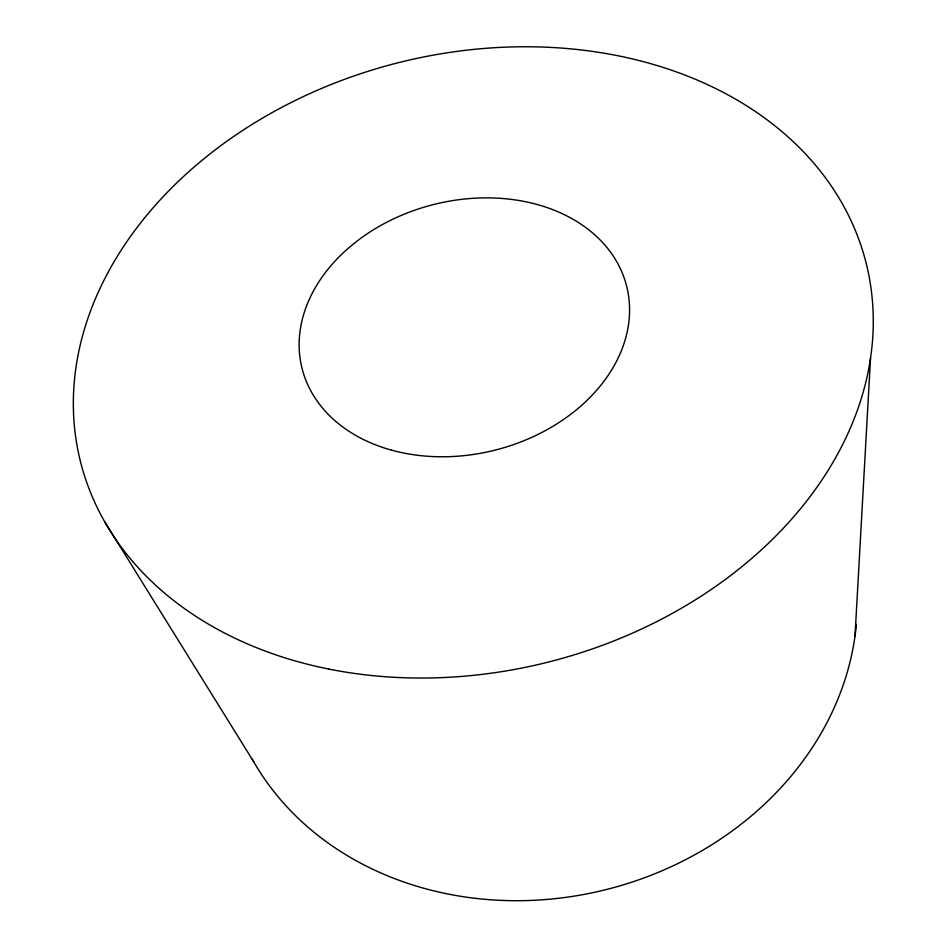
<?xml version="1.0" encoding="UTF-8"?>
<svg xmlns="http://www.w3.org/2000/svg" width="947" height="947" viewBox="0 0 947 947"><rect width="100%" height="100%" fill="white"/><g stroke="black" fill="none" stroke-linecap="round" stroke-linejoin="round"><path stroke-width="1.42" d="M854.999 636.171L870.53 358.215M104.75 521.892L253.725 761.802M856.348 624.357A320.311 275.234 -14.3 0 1 596.74 891.814A320.311 275.234 -14.3 0 1 252.257 759.21M328.609 669.032A405.186 308.935 -14.3 0 0 868.577 273.908A405.186 308.935 -14.3 0 0 222.723 144.24A405.186 308.935 -14.3 0 0 328.609 669.032M391.798 450.204A167.418 126.59 -14.3 0 0 629.187 301.146A167.418 126.59 -14.3 0 0 372.1 230.618A167.418 126.59 -14.3 0 0 391.798 450.204"/></g></svg>
